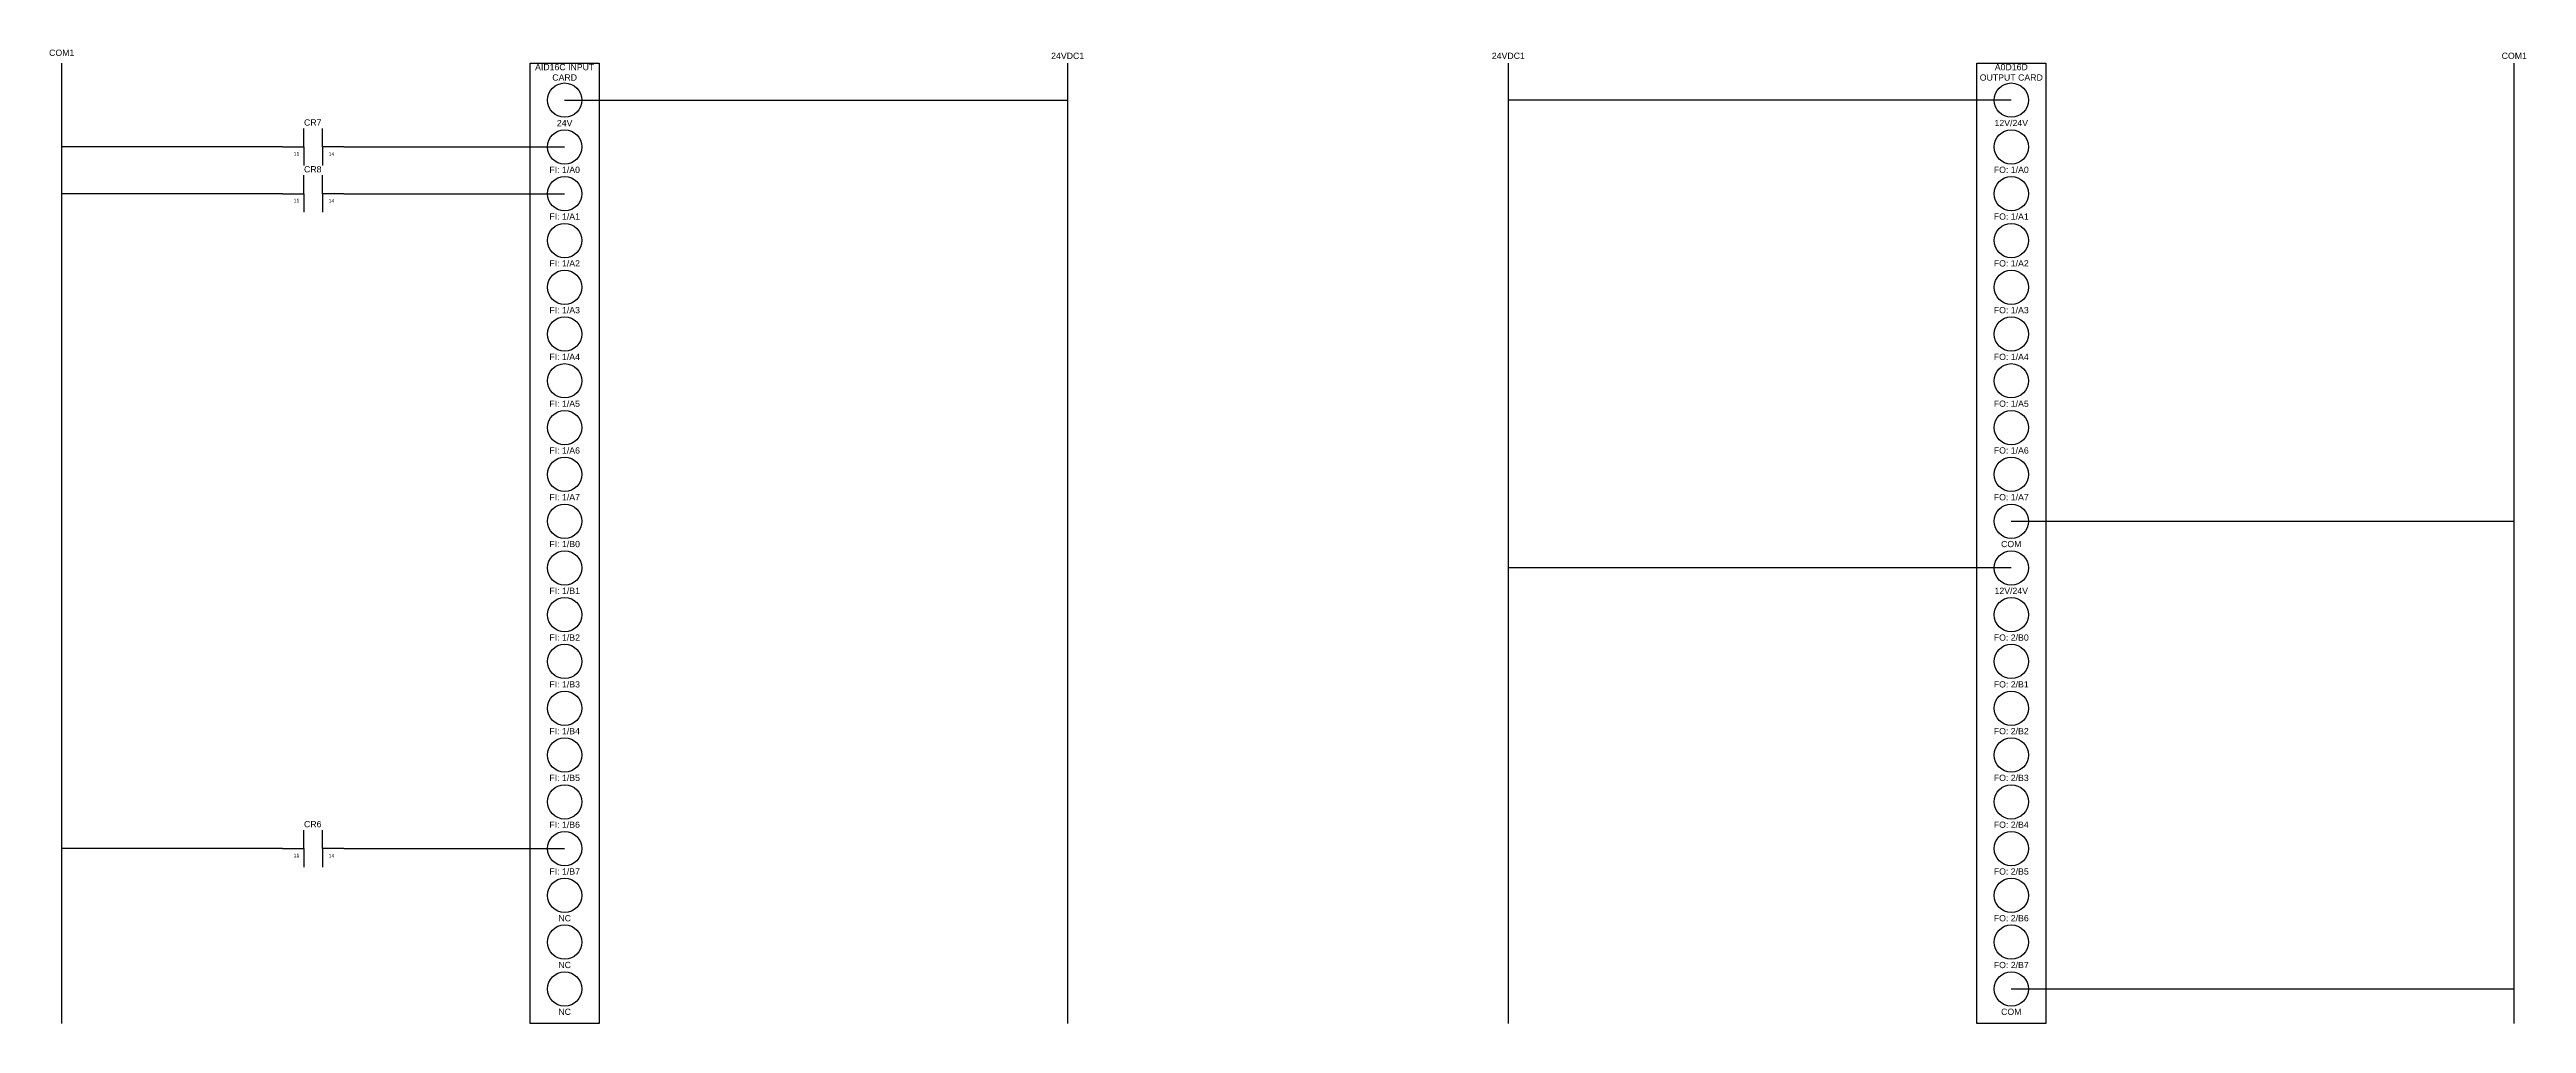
# Model space of a CAD drawing. Header units: inches. Extents: x 13.2 to 53.5, y 10.5 to 26.4.
import ezdxf

# ---------------------------------------------------------------- set-up
doc = ezdxf.new("R2010")
doc.units = ezdxf.units.IN
doc.header["$MEASUREMENT"] = 0
doc.styles.get("Standard").update_dxf_attribs({"font": 'arial.ttf'})

msp = doc.modelspace()

# ---------------------------------------------------------------- linework, layer by layer
for p, q in [((13.435, 10.538), (13.435, 26.145)), ((21.05, 26.145), (22.167, 26.145)), ((21.05, 10.538), (21.05, 26.145)), ((22.167, 26.145), (22.167, 10.538)), ((29.782, 10.538), (29.782, 26.145)), ((36.943, 10.538), (36.943, 26.145)), ((44.558, 26.145), (45.675, 26.145)), ((44.558, 10.538), (44.558, 26.145)), ((45.675, 26.145), (45.675, 10.538)), ((53.29, 10.538), (53.29, 26.145)), ((21.608, 25.542), (29.782, 25.542)), ((45.116, 25.542), (36.943, 25.542)), ((17.372, 24.782), (17.372, 25.082)), ((17.672, 24.782), (17.672, 25.082)), ((17.022, 24.782), (13.435, 24.782)), ((17.022, 24.782), (17.372, 24.782)), ((17.372, 24.782), (17.372, 24.482)), ((18.022, 24.782), (17.672, 24.782)), ((17.672, 24.782), (17.672, 24.482)), ((18.022, 24.782), (21.608, 24.782)), ((17.372, 24.021), (17.372, 24.321)), ((17.672, 24.021), (17.672, 24.321)), ((17.022, 24.021), (13.435, 24.021)), ((17.022, 24.021), (17.372, 24.021)), ((17.372, 24.021), (17.372, 23.721)), ((18.022, 24.021), (17.672, 24.021)), ((17.672, 24.021), (17.672, 23.721)), ((18.022, 24.021), (21.608, 24.021)), ((45.116, 18.7), (53.29, 18.7)), ((45.116, 17.94), (36.943, 17.94)), ((17.022, 13.379), (13.435, 13.379)), ((17.022, 13.379), (17.372, 13.379)), ((17.372, 13.379), (17.372, 13.679)), ((17.372, 13.379), (17.372, 13.079)), ((17.672, 13.379), (17.672, 13.679)), ((18.022, 13.379), (17.672, 13.379)), ((17.672, 13.379), (17.672, 13.079)), ((18.022, 13.379), (21.608, 13.379)), ((45.116, 11.098), (53.29, 11.098)), ((22.167, 10.538), (21.05, 10.538)), ((45.675, 10.538), (44.558, 10.538))]:
    msp.add_line(p, q)
for centre in [(21.608, 25.542), (45.116, 25.542), (21.608, 24.782), (45.116, 24.782), (21.608, 24.021), (45.116, 24.021), (21.608, 23.261), (45.116, 23.261), (21.608, 22.501), (45.116, 22.501), (21.608, 21.741), (45.116, 21.741), (21.608, 20.981), (45.116, 20.981), (21.608, 20.221), (45.116, 20.221), (21.608, 19.46), (45.116, 19.46), (21.608, 18.7), (45.116, 18.7), (21.608, 17.94), (45.116, 17.94), (21.608, 17.18), (45.116, 17.18), (21.608, 16.42), (45.116, 16.42), (21.608, 15.66), (45.116, 15.66), (21.608, 14.899), (45.116, 14.899), (21.608, 14.139), (45.116, 14.139), (21.608, 13.379), (45.116, 13.379), (21.608, 12.619), (45.116, 12.619), (21.608, 11.859), (45.116, 11.859), (21.608, 11.098), (45.116, 11.098)]:
    msp.add_circle(centre, 0.279)

# ---------------------------------------------------------------- texts
for s, p in [('11', (17.203, 24.641)), ('14', (17.771, 24.636)), ('11', (17.203, 23.881)), ('14', (17.771, 23.875)), ('11', (17.203, 13.239)), ('14', (17.771, 13.233))]:
    msp.add_text(s, height=0.06).set_placement(p)
at = {"attachment_point": 5}
for s, width, insert, char_height in [('COM1', 0.35526, (13.435, 26.312), 0.1016), ('24VDC1', 0.35526, (29.782, 26.262), 0.1016), ('24VDC1', 0.35526, (36.943, 26.262), 0.1016), ('COM1', 0.35526, (53.29, 26.262), 0.1016), ('AID16C INPUT\\PCARD', 1.02753, (21.608, 25.994), 0.10159), ('A0D16D OUTPUT CARD', 1.13817, (45.116, 25.994), 0.10159), ('CR7', 0.35526, (17.514, 25.179), 0.1016), ('24V', 0.35526, (21.608, 25.17), 0.1016), ('12V/24V', 0.35526, (45.116, 25.17), 0.1016), ('CR8', 0.35526, (17.514, 24.418), 0.1016), ('FI: 1/A0', 0.51048, (21.608, 24.41), 0.1016), ('FO: 1/A0', 0.62951, (45.116, 24.41), 0.1016), ('FI: 1/A1', 0.5542, (21.608, 23.65), 0.1016), ('FO: 1/A1', 0.55388, (45.116, 23.65), 0.1016), ('FI: 1/A2', 0.53456, (21.608, 22.889), 0.1016), ('FO: 1/A2', 0.56009, (45.116, 22.889), 0.1016), ('FI: 1/A3', 0.52463, (21.608, 22.129), 0.1016), ('FO: 1/A3', 0.61051, (45.116, 22.129), 0.1016), ('FI: 1/A4', 0.73639, (21.608, 21.369), 0.1016), ('FO: 1/A4', 0.62941, (45.116, 21.369), 0.1016), ('FI: 1/A5', 0.6043, (21.608, 20.609), 0.1016), ('FO: 1/A5', 0.61043, (45.116, 20.609), 0.1016), ('FI: 1/A6', 0.52905, (21.608, 19.849), 0.1016), ('FO: 1/A6', 0.61673, (45.116, 19.849), 0.1016), ('FI: 1/A7', 0.54785, (21.608, 19.089), 0.1016), ('FO: 1/A7', 0.64198, (45.116, 19.089), 0.1016), ('FI: 1/B0', 0.52911, (21.608, 18.328), 0.1016), ('COM', 0.35526, (45.116, 18.328), 0.1016), ('FI: 1/B1', 0.6602, (21.608, 17.568), 0.1016), ('12V/24V', 0.35526, (45.116, 17.568), 0.1016), ('FI: 1/B2', 0.57276, (21.608, 16.808), 0.1016), ('FO: 2/B0', 0.60423, (45.116, 16.808), 0.1016), ('FI: 1/B3', 0.61024, (21.608, 16.048), 0.1016), ('FO: 2/B1', 0.63574, (45.116, 16.048), 0.1016), ('FI: 1/B4', 0.83552, (21.608, 15.288), 0.1016), ('FO: 2/B2', 0.73639, (45.116, 15.288), 0.1016), ('FI: 1/B5', 0.73639, (21.608, 14.528), 0.1016), ('FO: 2/B3', 0.66116, (45.116, 14.528), 0.1016), ('CR6', 0.35526, (17.514, 13.776), 0.1016), ('FI: 1/B6', 0.93508, (21.608, 13.767), 0.1016), ('FO: 2/B4', 0.62965, (45.116, 13.767), 0.1016), ('FI: 1/B7', 0.73639, (21.608, 13.007), 0.1016), ('FO: 2/B5', 0.58553, (45.116, 13.007), 0.1016), ('NC', 0.35526, (21.608, 12.247), 0.1016), ('FO: 2/B6', 0.73639, (45.116, 12.247), 0.1016), ('NC', 0.35526, (21.608, 11.487), 0.1016), ('FO: 2/B7', 0.62335, (45.116, 11.487), 0.1016), ('NC', 0.35526, (21.608, 10.727), 0.1016), ('COM', 0.35526, (45.116, 10.727), 0.1016)]:
    msp.add_mtext_dynamic_manual_height_columns(s, width=width, gutter_width=1, heights=[0], dxfattribs=dict(at, insert=insert, char_height=char_height))

doc.saveas('drawing.dxf')
